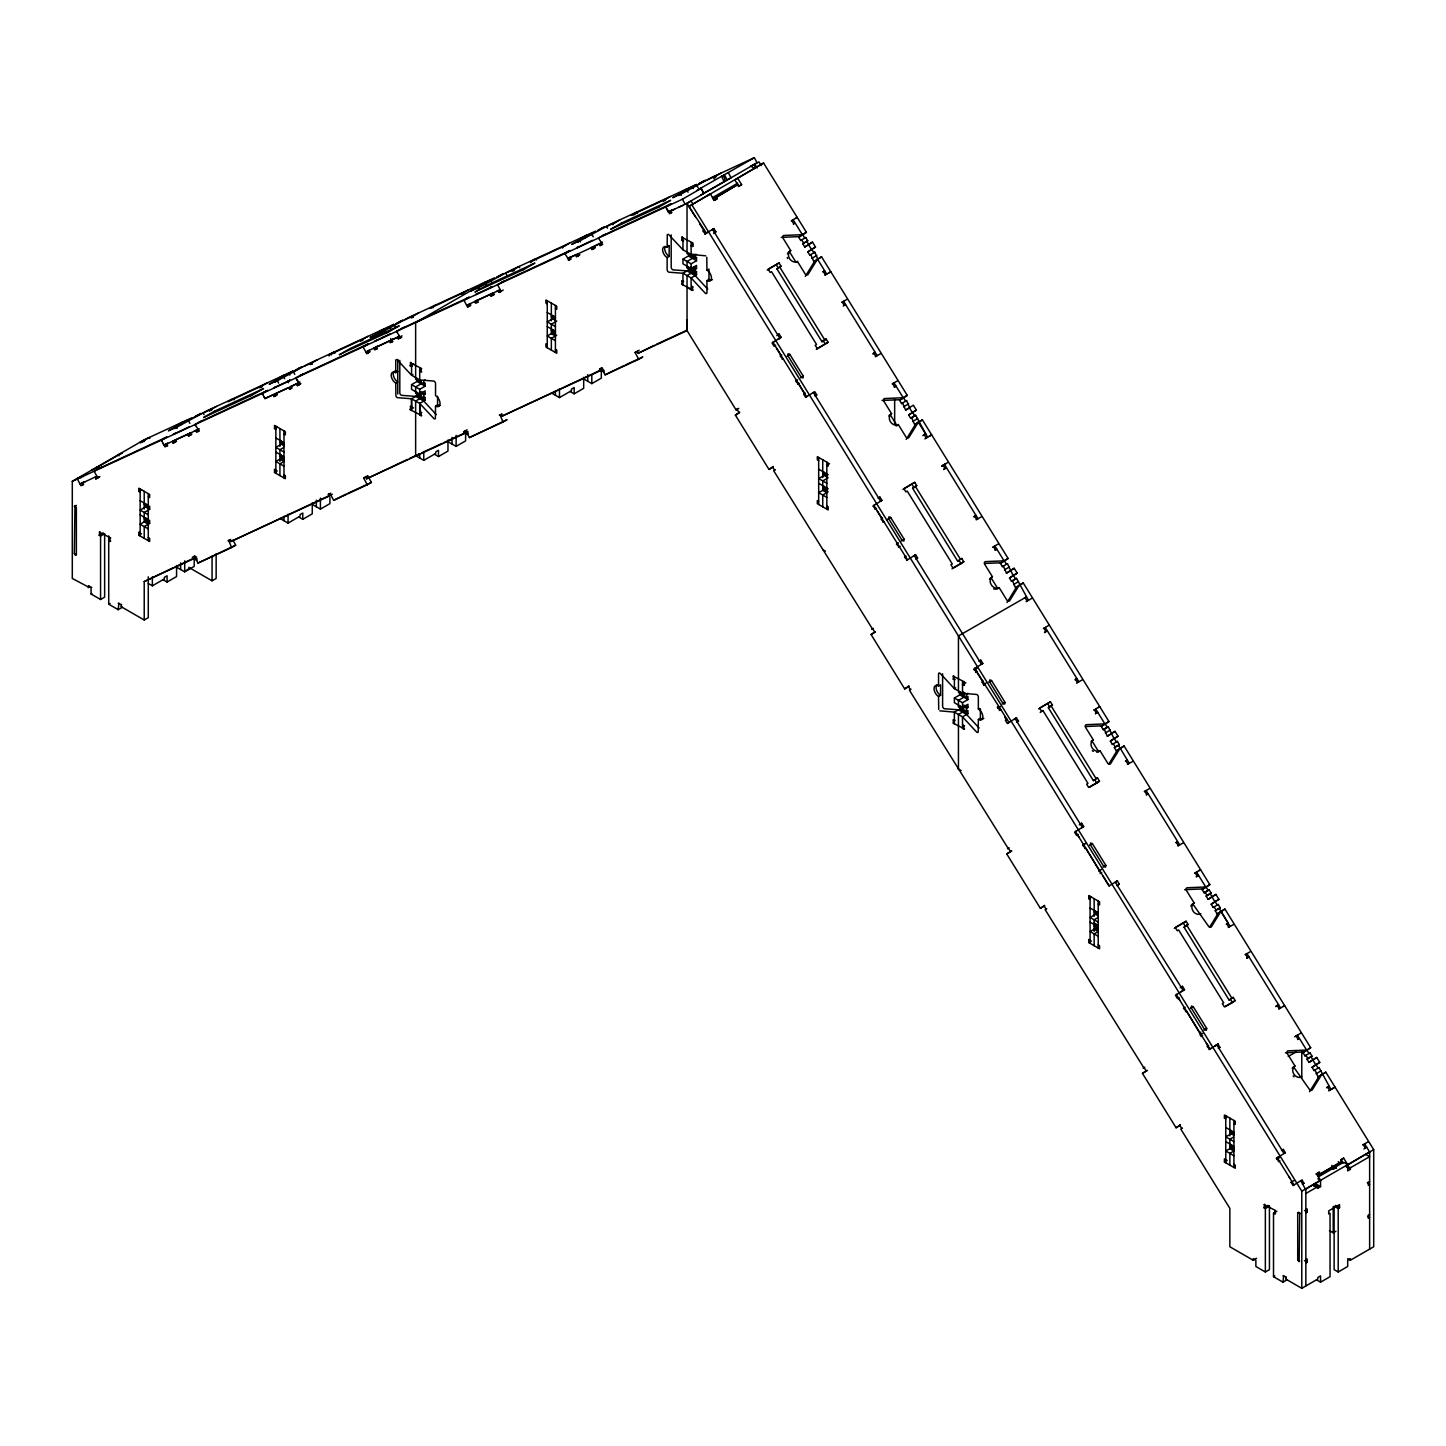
<?xml version="1.0" encoding="UTF-8"?>
<svg xmlns="http://www.w3.org/2000/svg" width="1446" height="1446" viewBox="0 0 1446 1446"><rect width="100%" height="100%" fill="white"/><g stroke="black" fill="none" stroke-linecap="round" stroke-linejoin="round"><path stroke-width="1.5" d="M411.568 410.501L411.568 398.735L416.99 395.589L416.99 392.462L415.635 393.24L415.635 386.968L421.057 383.823L421.057 380.696L419.702 381.473L419.702 368.188M419.702 415.201L419.702 403.434L425.124 400.289L425.124 397.162L423.768 397.939L415.635 393.24M435.373 418.798L435.535 406.073A6.399 3.687 60 0 0 440.054 403.47A6.399 3.687 60 0 0 435.535 395.626L435.535 383.57A1.916 1.103 60 0 0 433.637 381.039L419.702 379.955L411.568 375.219L397.632 360.235A1.916 1.103 60 0 0 395.734 360.578L395.734 372.652A6.399 3.687 60 0 0 391.197 375.255A6.399 3.687 60 0 0 395.734 383.1L395.897 395.987A1.916 1.103 60 0 0 397.632 397.686L411.568 398.771L419.702 403.434L434.288 418.979M691.116 289.706L691.116 277.939L696.538 274.812L696.538 271.667L695.183 272.463L687.031 267.763L688.404 266.968L688.404 270.113L682.964 273.276L669.028 272.209A1.916 1.103 60 0 1 667.13 269.661L667.13 257.605A6.399 3.687 60 0 1 662.611 249.778A6.399 3.687 60 0 1 667.13 247.158L667.293 234.451M963.867 692.562L962.512 693.357L976.448 694.423A1.916 1.103 60 0 1 978.346 696.954L978.346 709.028A6.399 3.687 60 0 1 982.882 716.855A6.399 3.687 60 0 1 978.346 719.475L978.183 732.182A1.916 1.103 60 0 1 976.448 731.875L962.512 716.855L954.378 712.119L939.792 710.836M76.367 554.704L75.355 555.3L74.342 553.529L74.975 505.811L76.367 507.709L76.367 554.704L74.342 553.529M1297.713 1212.832L1298.725 1212.236L1299.737 1214.007L1299.104 1261.743L1297.713 1259.846L1297.713 1212.832L1300.767 1213.429M901.599 403.579L902.503 402.928L905.63 410.086L909.697 407.736L906.57 400.578L901.599 403.579L899.575 400.307L907.275 395.391L821.563 256.792L817.496 259.141L808.043 274.433A1.916 1.573 54.8 0 1 805.223 274.035L797.451 261.473A6.399 5.224 54.8 0 1 789.57 258.653A6.399 5.224 54.8 0 1 790.727 250.61L782.973 238.048A1.916 1.573 54.8 0 1 783.931 235.463L802.367 234.668L806.434 232.318L763.578 163.018L734.839 179.955L738.888 186.498M1309.552 1091.73L1319.005 1076.439M805.314 276.367L814.767 261.057M906.172 439.439L915.607 424.13M1028.431 600.235L1016.502 578.328L1011.513 581.328L1009.507 578.057L1013.14 575.508L1007.428 563.651L1002.44 566.651L1000.433 563.38L1008.133 558.463L922.403 419.864L918.337 422.214L908.883 437.505A1.916 1.573 54.8 0 1 906.064 437.108L898.309 424.564A6.399 5.224 54.8 0 1 890.411 421.726A6.399 5.224 54.8 0 1 891.586 413.683L883.813 401.12A1.916 1.573 54.8 0 1 884.789 398.536L903.208 397.74L907.275 395.391M1007.012 602.512L1016.466 587.203M1328.711 1090.88L1335.038 1087.103L1330.971 1089.453L1319.041 1067.564L1314.053 1070.546L1312.046 1067.293L1319.746 1062.376L1316.728 1057.478L1309.01 1062.394L1307.003 1059.141L1311.974 1056.14L1309.968 1052.887L1304.979 1055.869L1302.973 1052.616L1310.672 1047.699L1224.943 909.082L1217.243 913.999L1215.236 910.727L1220.207 907.745L1218.201 904.473L1213.212 907.473L1211.188 904.22L1218.906 899.304L1215.869 894.405L1208.169 899.322L1206.145 896.05L1211.133 893.068L1209.109 889.814L1204.138 892.797L1202.114 889.543L1209.814 884.627L1124.102 746.009L1116.402 750.926L1114.378 747.654L1119.367 744.672L1117.342 741.4L1112.372 744.401L1110.347 741.129L1113.98 738.581L1108.269 726.723L1103.28 729.724L1101.274 726.452L1108.974 721.554L1023.262 582.937L1019.177 585.287L1009.742 600.596A1.916 1.573 54.8 0 1 1006.922 600.18L999.15 587.636A6.399 5.224 54.8 0 1 991.269 584.799A6.399 5.224 54.8 0 1 992.426 576.755L984.654 564.211A1.916 1.573 54.8 0 1 985.63 561.608L1004.048 560.831L1008.133 558.463M1109.046 763.669L1117.306 750.275M1124.102 746.009L1120.035 748.359L1110.582 763.669A1.916 1.573 54.8 0 1 1107.763 763.253L1099.99 750.709A6.399 5.224 54.8 0 1 1092.11 747.871A6.399 5.224 54.8 0 1 1093.266 739.828L1085.512 727.284A1.916 1.573 54.8 0 1 1086.488 724.681L1104.907 723.904L1108.974 721.554M1209.886 926.741L1218.147 913.348M773.502 341.979L772.056 342.991L774.08 346.263L775.652 345.233M907.202 560.036L904.509 557.162L906.082 556.132M976.448 672.01L973.754 669.155L975.345 668.034M1078.21 834.45L1076.619 835.481L1074.595 832.227L1076.42 830.944M1103.081 876.149L1109.118 885.946L1117.27 880.885L1119.294 884.139L1117.017 885.747M1181.129 987.13L1182.485 986.335L1184.509 989.606L1175.453 995.3L1177.46 998.553L1179.05 997.523M1186.208 1011.206L1183.515 1008.35L1185.105 1007.32M1368.115 1141.852L1362.783 1144.925M707.546 232.354L713.89 228.595L715.897 231.848L713.637 233.457M714.017 200.56L710.42 193.71L688.929 206.453L706.407 233.168M809.814 255.165L810.736 254.532L813.863 261.69L817.93 259.34L814.803 252.182L809.814 255.165L807.808 251.911L815.508 246.995L812.489 242.115L804.789 247.013L802.765 243.759L807.736 240.759L805.729 237.506L800.741 240.488L798.734 237.234L802.367 234.668L793.113 219.72M802.765 243.759L807.736 240.759M816.574 259.774L817.496 259.141L826.732 274.089M815.851 395.571L816.755 394.921L814.731 391.667L806.579 396.71L772.959 342.359L774.062 341.581M846.94 299.394L841.735 302.359M787.13 356.041L789.841 354.397L803.289 376.141L803.036 377.948L801.265 377.316L787.817 355.571L788.07 353.764L789.841 354.397M805.241 393.059L803.651 394.089L805.675 397.361L807.121 396.331M880.542 353.746L875.354 356.728M897.351 380.931L892.146 383.895M901.4 399.024L903.208 397.74L893.971 382.792M902.304 398.391L903.208 397.74L899.575 400.307M917.433 422.847L918.337 422.214L925.567 433.89L922.837 435.644M875.607 508.938L872.914 506.082L874.487 504.961M947.781 462.467L941.671 466.082M906.515 560.433L915.589 554.74L917.595 557.993L916.692 558.644M981.4 516.818L976.195 519.801M998.21 544.003L992.552 547.293M1003.144 561.464L1004.048 560.831L994.812 545.883M1003.181 703.569L1004.988 702.286L991.54 680.542L989.751 679.891L989.498 681.699L1002.964 703.479C1005.946 705.937 1005.675 699.719 1002.277 703.949M1006.94 719.222L1005.35 720.253L1007.374 723.506L1009.633 721.897M978.978 661.292L980.804 660.189L982.81 663.443L974.658 668.504L1008.965 722.385M1149.48 788.612L1144.274 791.595M1109.118 885.946L1075.517 831.577L1083.669 826.534L1081.644 823.262L1080.289 824.057M1177.261 994.017L1176.357 994.667L1209.977 1049.019L1210.88 1048.368M1250.32 951.685L1245.114 954.667M1321.048 1074.993L1325.801 1072.155L1373.7 1149.624L1373.7 1246.777L1350.401 1260.225L1347.69 1258.671M1278.119 1157.089L1277.198 1157.74L1289.814 1178.11M1292.001 1181.653L1291.079 1182.286L1293.104 1185.557L1302.159 1179.864L1303.732 1183.443M707.69 195.626L710.42 193.71M763.578 163.018L688.929 206.453M737.894 184.51L713.456 198.97L737.894 184.51L738.436 186.462M714.902 200.271L717.18 198.68L716.168 197.054M739.792 185.847L741.599 184.582L737.568 178.039M705.503 233.891L702.81 231.017L704.401 229.986M704.835 234.288L708.45 231.721L707.094 232.679M711.848 230.022L713.89 228.595M791.305 220.822L797.18 217.37L795.824 218.328M793.33 224.094L794.45 223.461M798.734 237.234L806.434 232.318M800.741 240.488L801.662 239.855L803.669 243.109M805.729 237.506L804.826 238.138L802.801 234.885M787.437 253.9A6.38 5.206 54.8 0 1 789.371 251.586L790.727 250.61M767.23 270.059L779.014 262.919L781.021 266.172L776.936 268.884L821.997 341.726L826.064 339.015L828.088 342.286L816.321 349.426M804.789 247.013L812.489 242.115M776.936 268.884L781.021 266.172M807.808 251.911L815.508 246.995M797.451 261.473L796.095 262.449L789.371 251.568M814.803 252.182L813.899 252.815L811.875 249.562M813.863 261.69L817.496 259.141M817.93 259.34L821.563 256.792M822.901 271.92L824.708 270.818L823.352 271.776M824.925 275.192L830.799 271.74L829.444 272.698M776.827 335.635L779.105 334.044L781.111 337.298L778.4 339.232M772.959 342.359L781.111 337.298M777.948 339.376L779.755 338.093L712.535 229.372M843.289 306.118L845.567 304.528L844.193 305.305L842.187 302.051M782.828 358.915L780.117 356.041L781.708 355.011M782.141 359.313L783.045 358.662M788.034 355.68L788.938 355.029M821.997 341.726L826.064 339.015M691.116 266.968L695.183 269.317L696.538 268.54L696.538 265.413L691.116 268.54L682.964 263.841L682.964 259.123L691.116 263.823L691.116 270.113L692.471 269.317L692.471 272.463L687.031 275.59L687.049 330.628L736.068 409.905L737.659 408.875M773.05 467.094L768.983 469.444L735.363 415.092L739.665 412.146M798.282 383.913L795.589 381.057L797.523 379.828M800.578 377.786L803.289 376.141L801.482 377.424M797.614 384.311L799.186 383.28M873.33 353.457L875.137 352.354L872.878 353.963M814.948 396.023L816.755 394.921M768.983 469.444L773.285 466.498M872.444 628.956L773.718 470.8L775.309 469.751M894.17 387.166L895.978 386.064L894.622 387.022M906.57 400.578L905.666 401.211L903.642 397.957M888.784 415.978A6.399 5.224 54.8 0 1 890.212 414.641L891.586 413.683M905.63 410.086L913.33 405.187L916.348 410.068L908.648 414.984L910.673 418.256L915.643 415.255L927.573 437.162M908.648 414.984L916.348 410.068M896.068 425.901A6.399 5.224 54.8 0 0 896.936 425.522L898.309 424.564M910.673 418.256L915.643 415.255M922.403 419.864L914.703 424.763L911.576 417.605M914.703 424.763L918.337 422.214M924.862 438.897L931.658 434.812L930.284 435.77M878.138 498.219L879.945 497.117L881.97 500.37L880.596 501.346M874.92 509.335L876.511 508.305M902.937 489.507L914.703 482.349L916.728 485.621L912.643 488.314L957.686 561.156L959.041 560.379L961.066 563.633L952.01 568.856M912.643 488.314L916.728 485.621M943.696 469.335L946.407 467.6L943.678 469.516M883.669 521.988L880.976 519.114L882.566 518.084M882.982 522.386L883.904 521.735M886.85 519.927L890.7 517.469L904.148 539.213L903.877 541.021L902.105 540.388L888.657 518.644L888.91 516.837L890.7 517.469M887.971 519.385L889.778 518.102M899.141 546.986L896.43 544.13L898.364 542.901M901.201 541.021L904.148 539.213M898.454 547.383L900.045 546.353M913.312 556.33L915.589 554.74M974.622 516.222L973.718 516.855L975.996 515.427L974.622 516.222L976.646 519.476M915.788 559.096L917.595 557.993M957.686 561.156L961.771 558.463L963.795 561.717L961.066 563.633M871.775 629.353L873.366 628.323M908.757 686.543L904.672 688.892L871.07 634.523L875.372 631.577M995.011 550.239L996.836 549.137L995.481 549.914L993.456 546.66M1000.433 563.38L1004.048 560.831M1002.44 566.651L1003.343 566.001L1006.47 573.176L1014.17 568.26L1017.207 573.14L1009.507 578.057M1007.428 563.651L1006.506 564.302L1004.5 561.03M989.624 579.051A6.399 5.224 54.8 0 1 991.07 577.713L992.426 576.755M1006.47 573.176L1014.17 568.26M993.601 588.847A6.399 5.224 54.8 0 0 997.794 588.594L999.15 587.636M1011.513 581.328L1016.502 578.328M1023.262 582.937L1015.544 587.853L1012.435 580.677M1015.544 587.853L1019.177 585.287M1024.256 598.228L1026.298 596.8M1024.599 598.246L1026.389 596.927L958.445 635.969L958.445 690.971M1026.154 601.663L1031.811 598.355M904.672 688.892L908.992 685.928M1008.151 848.404L909.426 690.23L911.016 689.2M979.882 660.822L980.804 660.189M981.454 664.419L982.81 663.443M975.779 672.408L977.351 671.378M1043.434 628.522L1049.308 625.07M1044.536 632.426L1047.247 630.673L1044.536 632.589M984.509 685.061L981.816 682.187L983.407 681.156M983.84 685.458L984.744 684.808M988.829 682.205L991.54 680.542M999.981 710.076L997.288 707.202L998.192 706.552M999.294 710.456L1000.885 709.426M1008.278 722.873L1016.43 717.812L1018.454 721.066L1016.628 722.349M1014.152 719.403L1016.43 717.812M1075.011 679.783L1076.836 678.499L1075.481 679.295L1077.487 682.548L1076.583 683.199M1038.644 708.938L1050.411 701.798L1052.435 705.052L1048.35 707.763L1093.393 780.605L1094.749 779.81L1096.773 783.081L1089.525 787.257M1082.241 679.891L1077.487 682.548M1040.216 712.462L1042.928 710.546L1087.97 783.389L1086.615 784.166L1088.639 787.419L1099.484 781.165L1097.478 777.894L1096.122 778.671L1051.079 705.847L1052.435 705.052M1048.35 707.763L1051.079 705.847M1093.845 710.058L1099.737 706.606L1098.364 707.564M1095.417 713.637L1097.677 712.209L1095.634 713.655M1101.274 726.452L1104.907 723.904L1095.652 708.956M1103.28 729.724L1108.269 726.723M1091.152 741.364A6.399 5.224 54.8 0 1 1091.911 740.786L1093.266 739.828M1110.347 741.129L1118.047 736.231L1115.029 731.333L1107.329 736.249L1104.202 729.073M1107.329 736.249L1115.029 731.333M1096.737 752.245A6.399 5.224 54.8 0 0 1098.635 751.667L1099.99 750.709M1112.372 744.401L1113.275 743.75L1115.282 747.022L1114.378 747.654M1117.342 741.4L1116.439 742.051L1114.414 738.779M1116.402 750.926L1120.035 748.359M1093.393 780.605L1097.478 777.894M1125.44 761.156L1127.265 760.054L1125.892 761.012M1096.773 783.081L1099.484 781.165M1007.482 848.784L1009.055 847.754M1127.464 764.41L1132.67 761.446M1044.464 905.973L1040.379 908.323L1006.759 853.971L1011.079 851.025M1011.748 850.971L1006.759 853.971M1079.367 824.871L1081.644 823.262M1081.843 827.799L1083.669 826.534M1146.28 795.029L1148.106 793.746L1146.75 794.541L1144.726 791.269M1085.368 848.133L1082.674 845.277L1084.247 844.229M1084.681 848.531L1085.585 847.898L1100.822 873.149M1089.669 845.277L1092.381 843.614L1105.829 865.359L1105.575 867.166L1103.804 866.534L1090.356 844.789L1090.609 842.982L1092.381 843.614M1040.379 908.323L1044.699 905.377M1103.117 867.022L1105.829 865.359L1104.925 866.009M1143.858 1067.835L1045.133 909.661L1046.705 908.63M1100.153 873.529L1101.744 872.498M1115.246 882.15L1183.153 990.383M1115.462 882.168L1117.27 880.885M1175.869 842.693L1177.225 841.897M1177.894 845.946L1183.081 842.982M1194.703 873.131L1200.578 869.679L1199.222 870.637M1196.258 876.71L1198.517 875.282L1196.475 876.728M1202.114 889.543L1209.814 884.627M1204.843 887.609L1205.747 886.976L1196.511 872.028M1204.138 892.797L1209.109 889.814M1190.835 906.19A6.399 5.224 54.8 0 1 1192.751 903.858L1194.125 902.9L1186.353 890.356A1.916 1.573 54.8 0 1 1187.329 887.754L1205.747 886.976M1206.145 896.05L1211.133 893.068M1208.169 899.322L1215.869 894.405M1174.351 928.368L1186.118 921.229L1188.142 924.5L1184.057 927.193L1229.1 1000.036L1230.456 999.258L1232.48 1002.512L1225.232 1006.687M1211.188 904.22L1218.906 899.304M1224.943 909.082L1220.876 911.432L1211.423 926.741A1.916 1.573 54.8 0 1 1208.603 926.344L1192.751 903.877M1184.057 927.193L1188.142 924.5M1213.212 907.473L1214.116 906.841L1216.14 910.094L1215.236 910.727M1218.201 904.473L1217.279 905.124L1215.273 901.852M1217.243 913.999L1220.876 911.432L1228.106 923.126L1226.298 924.229M1228.305 927.482L1233.51 924.518M1180.225 987.763L1182.485 986.335M1181.328 991.667L1184.509 989.606M1246.687 958.246L1248.946 956.818L1247.139 958.102M1185.539 1011.604L1186.443 1010.971L1201.68 1036.222M1190.528 1008.35L1193.239 1006.687L1206.687 1028.431L1206.416 1030.239L1204.645 1029.606L1191.197 1007.862L1191.468 1006.055L1193.239 1006.687M1229.1 1000.036L1233.185 997.342L1235.191 1000.596L1232.48 1002.512M1143.171 1068.233L1144.762 1067.202M1180.153 1125.422L1176.086 1127.772L1142.467 1073.402L1146.786 1070.456M1203.958 1030.094L1206.687 1028.431L1205.765 1029.082M1147.455 1070.42L1142.467 1073.402M1200.993 1036.619L1202.584 1035.571M1209.742 1049.272L1207.048 1046.398L1208.639 1045.368M1209.073 1049.651L1218.128 1043.958L1219.683 1047.537M1214.947 1046.018L1216.773 1044.753L1283.994 1153.456M1215.399 1045.874L1218.128 1043.958M1275.806 1006.398L1278.535 1004.663L1275.806 1006.579M1218.327 1048.332L1220.135 1047.229M1278.734 1009.019L1284.626 1005.566L1283.253 1006.524M1294.64 1036.836L1300.749 1033.221M1297.568 1039.457L1298.689 1038.843M1176.086 1127.772L1180.406 1124.807M1256.538 1258.273L1253.158 1260.225L1229.859 1246.777L1229.859 1208.386L1180.822 1129.109L1182.412 1128.079M1302.973 1052.616L1310.672 1047.699M1304.979 1055.869L1305.901 1055.237L1307.907 1058.49L1307.003 1059.141M1309.968 1052.887L1309.064 1053.519L1307.039 1050.266M1292.182 1068.287A6.399 5.224 54.8 0 1 1293.61 1066.949L1294.965 1065.991L1287.211 1053.429A1.916 1.573 54.8 0 1 1288.169 1050.844L1306.606 1050.049L1297.351 1035.101M1309.01 1062.394L1316.728 1057.478M1312.046 1067.293L1319.746 1062.376M1314.053 1070.546L1314.974 1069.913L1318.101 1077.071L1321.734 1074.505L1312.281 1089.814A1.916 1.573 54.8 0 1 1309.461 1089.416L1293.61 1066.949M1319.041 1067.564L1318.137 1068.196L1316.113 1064.943M1322.168 1074.721L1325.801 1072.155M1326.687 1087.627L1328.946 1086.199L1326.904 1087.645M1281.536 1150.528L1283.343 1149.407L1285.349 1152.679L1284.446 1153.312M1281.969 1150.383L1283.343 1149.407M1278.987 1161.246L1276.294 1158.373L1285.349 1152.679M1278.318 1161.644L1279.891 1160.596M1316.059 1174.08L1319.222 1172.2L1320.234 1173.827L1317.505 1175.743L1339.213 1163.217L1341.942 1161.301L1340.93 1159.656L1343.641 1158.101L1347.69 1164.645L1347.69 1170.899L1350.401 1169.344L1350.401 1167.772L1369.633 1156.673L1365.566 1154.324M1316.493 1174.116L1319.222 1172.2M1302.376 1184.22L1304.184 1183.117M1343.641 1158.101L1340.93 1160.017L1342.936 1163.289M1305.395 1189.118L1300.804 1180.641M1364.789 1148.178L1366.597 1147.076L1363.885 1148.992M1364.59 1143.822L1369.633 1151.974L1346.786 1165.494M173.267 434.36L188.992 426.895M288.477 382.702L287.79 381.437L290.068 380.19L274.107 387.727L276.385 386.48M390.673 333.646L374.948 341.111L377.225 339.864M491.767 286.941L489.489 288.188L491.73 286.923M592.372 240.379L576.665 247.844L578.924 246.597M395.644 327.772L393.818 324.392L308.106 364.012L275.065 381.961L277.271 380.569L278.626 383.1M479.656 288.567L478.969 287.302L470.89 291.026L494.677 277.759L408.947 317.397L376.032 335.382L378.111 333.936L378.798 335.201M89.037 587.347L72.3 578.472L72.3 481.319L682.422 199.223L685.151 204.284L757.071 162.765L754.342 157.686L711.486 177.515L678.572 195.499L680.668 194.053L681.337 195.318M177.099 428.45L176.43 427.185L174.207 428.576L207.248 410.646L292.978 371.007L294.785 374.387M478.969 287.302L476.746 288.694L509.787 270.764L595.517 231.125L571.73 244.392L579.81 240.687L580.497 241.952M579.81 240.687L577.605 242.078L610.646 224.13L696.357 184.51L698.183 187.872M72.3 481.319L144.22 439.783L192.119 417.641L168.423 430.818L176.43 427.185M79.403 477.56L81.211 477.632M97.28 468.341L96.828 467.51L118.536 454.966L118.988 455.815M83.217 476.692L82.765 475.842L77.343 478.988L80.976 485.729L83.669 484.41M91.08 470.474L97.84 467.04L98.292 467.889M119.548 454.496L122.259 452.941L118.211 454.803M99.575 468.07L94.153 471.215L97.786 477.957L95.761 478.897L95.544 476.819M100.244 467.926L101.6 467.148M177.912 425.901L177.46 425.052L182.883 421.907M83.687 481.952L80.072 484.049L85.278 481.645M82.765 482.729L83 484.808M210.411 409.652L209.507 411.279M216.502 406.38L211.062 409.507L211.532 410.357M163.434 438.716L164.79 437.921M167.718 445.549L165.007 446.886L161.374 440.126L166.814 436.999L98.22 468.865M95.761 478.897L99.828 476.547M96.774 478.427L99.485 476.873M175.544 433.113L173.303 434.378M199.313 430.944L194.993 424.582L200.434 421.455M266.914 383.063L261.491 386.19L261.943 387.04M201.084 421.292L202.44 420.515M281.681 376.701L280.777 378.328M163.199 443.506L164.103 445.187L167.718 443.109M292.978 371.007L269.191 384.274L277.271 380.569M167.031 445.946L166.796 443.868M250.628 395.77L251.984 394.975M172.851 441.066L173.086 443.145L175.779 441.825M175.093 442.223L174.189 440.524L190.33 432.987M173.086 443.145L176.466 441.193M317.343 359.747L311.92 362.874L312.372 363.723M194.198 431.288L199.096 428.631M198.626 431.342L196.62 432.264L195.933 430.998L198.644 429.444M264.293 392.083L265.648 391.288M187.637 434.306L188.54 436.005L191.938 434.035M273.692 394.451L264.961 398.572L262.232 393.493L267.655 390.366L199.06 422.232M329.182 355.951L328.73 355.101L334.153 351.974L334.839 353.24M188.54 436.005L191.233 434.668M332.092 353.384L331.188 355.011M287.79 381.437L289.833 380.262M300.153 384.311L295.852 377.948L301.274 374.821M367.772 336.43L362.35 339.557L362.801 340.406M301.925 374.677L303.299 373.881M76.367 505.341L74.342 506.516L76.367 507.709M264.275 397.307L265.63 398.174M393.818 324.392L370.122 337.551L378.111 333.936M273.023 394.83L273.927 396.529L277.325 394.559M292.092 388.052L291.188 386.353M418.201 313.113L412.761 316.258L413.213 317.09M273.927 396.529L276.62 395.192M290.501 386.751L299.955 381.997M299.485 384.708L297.46 385.648L296.773 384.383L299.503 382.81M386.335 333.014L387.691 332.237M275.951 395.589L275.047 393.908L288.477 387.691L290.068 388.974M297.008 384.799L299.72 383.226M434.993 305.341L429.57 308.486L464.546 292.146M431.595 307.546L433.402 307.6M297.46 385.648L300.858 383.678M381.925 337.93L383.949 336.755M461.166 293.863L462.991 293.936M374.207 348.052L399.421 336.394L396.692 331.333L402.115 328.188M402.783 328.043L404.139 327.266M468.612 289.796L463.19 292.942L463.642 293.773M369.399 352.3L368.495 350.619M377.261 346.245L373.863 348.215L374.785 349.896L377.478 348.576M299.918 375.599L368.513 343.732L363.073 346.877L366.706 353.619L370.104 351.667M392.734 339.177L389.336 341.057L390.239 342.738L392.932 341.419M392.264 341.816L392.029 339.738M391.342 340.117L398.084 336.936M401.012 337.695L397.849 338.165L401.934 335.815M465.974 298.834L467.329 298.039M530.881 262.702L530.429 261.853L535.851 258.726L536.52 259.991M398.084 338.599L400.795 337.026M398.301 339.015L401.699 337.063M478.084 293.231L475.842 294.496L491.532 287.013M148.287 496.809L149.661 497.587L149.661 494.46L138.798 488.188L138.798 491.333L141.509 489.76M522.042 270.275L523.398 269.498M563.38 246.453L562.476 248.079M502.973 281.572L497.532 284.699L501.166 291.459M564.03 246.308L569.471 243.181M503.624 281.41L504.979 280.632M582.196 237.759L586.281 235.409L586.949 236.674M581.292 239.385L580.84 238.536L586.281 235.409M469.354 303.985L470.257 305.666M478.102 299.611L474.722 301.581L475.626 303.262L478.319 301.943M400.759 328.983L469.354 297.117L463.931 300.244L467.564 307.004L470.944 305.034M477.65 302.341L476.728 300.641L492.869 293.104M613.791 223.154L612.905 224.781M614.46 222.991L619.882 219.864M496.737 291.405L498.924 290.303M566.832 252.2L568.188 251.405M490.176 294.424L491.08 296.123L494.478 294.153M491.08 296.123L493.791 294.785M498.255 290.7L499.159 292.381L503.226 290.031M576.9 247.772L577.912 247.194M603.813 234.939L598.391 238.066L602.693 244.428M670.311 196.548L664.889 199.675L665.341 200.524M604.482 234.794L605.838 233.999M571.116 256.593L567.501 258.689L601.12 243.145M571.098 259.051L570.194 257.352M696.357 184.51L672.661 197.686L680.668 194.053M283.994 434.071L285.35 434.848L285.35 431.721L274.505 425.449L274.505 428.576L277.216 427.022M569.507 257.75L576.249 254.568M657.731 207.537L659.087 206.76M501.617 282.35L570.194 250.483L564.771 253.61L569.091 259.973M593.059 246.633L591.034 247.808L591.938 249.489L594.631 248.17M103.967 534.08L100.569 536.032L99.214 535.255L99.901 531.73M575.562 254.948L576.466 256.647L579.864 254.677M593.945 248.549L593.728 246.471M720.741 173.231L715.3 176.376L715.752 177.207M576.466 256.647L579.159 255.309M593.041 246.868L602.494 242.115M149.661 506.172L149.661 509.317L145.576 506.968L140.154 510.095L148.287 514.794M591.938 249.489L595.336 247.537M599.096 244.067L600.686 245.368M99.214 535.255L103.281 532.905M700.894 194.849L703.931 193.439L701.202 188.378L697.153 190.239L754.342 157.686M682.422 199.223L701.202 188.378M149.661 509.317L144.22 512.444L144.22 517.162M666.534 208.676L668.341 212.056L671.956 209.959M412.237 366.236L410.194 365.838L410.881 362.313M728.332 172.707L731.061 177.768L703.606 193.276L700.876 188.215M602.458 235.716L671.052 203.85L665.612 206.995L669.932 213.357M669.245 213.737L671.956 212.417M395.734 372.652L397.758 371.477A6.399 3.687 60 0 0 393.24 374.08A6.399 3.687 60 0 0 397.758 381.925L395.734 383.1M99.214 532.11L110.746 538.002M410.194 365.838L413.592 363.886M109.39 540.352L110.746 541.129M145.576 521.084L145.576 517.957L144.22 518.734L148.287 521.084L149.661 520.307L149.661 523.434L145.576 521.084L140.154 524.211L148.287 528.911M283.994 445.784L281.283 444.229L275.861 447.356L283.994 452.056M712.571 197.65L737.695 183.136M149.661 523.434L144.22 526.561L144.22 538.328M283.543 447.609L279.928 449.706L279.928 461.328M410.194 362.711L421.744 368.585M714.469 200.235L717.18 198.68M738.888 186.136L741.599 184.582M412.923 374.478L411.568 375.255L411.568 363.488M420.388 370.935L421.744 371.712M140.154 532.851L138.798 532.074L138.798 535.201L141.509 533.628M281.283 455.201L279.928 455.996L283.994 458.346M415.635 379.123L416.99 378.346L416.99 381.473L425.124 386.172L425.124 383.045L423.768 383.823L415.635 379.123L415.635 322.566L483.488 283.398L483.94 284.247M419.702 392.462L423.768 394.812L425.124 394.035L425.124 390.89L419.702 394.035L411.568 389.336L411.568 384.618L416.99 381.473M425.124 379.918L423.768 380.714L423.768 383.823M275.861 470.113L274.505 469.317L274.505 472.462L277.216 470.89M683.651 240.741L681.608 240.343L682.295 236.819M411.568 384.618L419.702 389.317L425.124 386.172M667.13 247.158L669.173 245.983L669.173 256.43L667.13 257.605M88.351 587.745L89.037 585.793M555.409 320.307L552.697 318.735L547.257 321.862L555.409 326.561M88.351 586.172L91.749 587.347M556.764 321.084L551.342 324.211L551.342 333.701L555.409 335.978M421.744 415.598L410.194 409.706L410.881 406.181M681.608 237.216L693.14 243.091M693.14 244.663L691.116 245.838L693.14 246.236M410.194 406.579L412.237 406.977M714.541 232.625L715.897 231.848M91.08 587.745L91.08 594.017L91.893 593.547M410.194 409.706L413.592 407.754M555.409 334.424L552.697 332.851L547.257 335.978L555.409 340.696M682.964 259.123L688.404 255.996L696.538 260.696L696.538 257.551L692.471 255.201L691.116 255.996M419.702 403.47L420.388 411.676M419.702 412.056L421.744 412.453M556.764 335.201L551.342 338.346L551.342 350.113M668.377 234.252L682.964 249.778L691.116 254.442L696.538 254.442M91.08 594.017L100.569 599.494L104.636 597.144L104.636 533.682M435.535 406.073L437.578 404.898A6.399 3.687 60 0 0 440.018 405.476M693.194 204.428L691.116 201.066L687.031 203.416L687.031 253.646L695.183 258.346L696.538 257.551M691.116 263.823L696.538 260.696M148.287 576.827L148.287 617.641L144.22 620.009L144.22 581.599L172.815 567.917M108.721 535.888L108.721 604.193L110.077 603.416M196.638 556.981L193.258 558.933L192.336 557.252L195.029 555.915M122.277 607.338L118.211 609.688L118.897 603.018M232.951 540.117L235.68 545.178L231.613 547.528L228.649 540.388M227.98 540.768L230.673 539.448M148.287 583.479L152.372 585.829L164.356 578.906L164.356 577.352L167.067 575.779L167.067 582.051L163 579.701M693.14 290.104L681.608 284.229L682.295 280.705M118.211 603.416L121.609 604.591M229.986 539.846L230.908 541.527L330.989 494.785M120.922 604.988L121.609 606.163M683.651 281.482L681.608 281.084M194.36 556.312L197.994 563.072L235.68 545.178M186.064 570.501L190.131 568.151M167.067 582.051L176.575 576.556L176.575 565.531M176.575 567.157L184.708 571.857L194.216 566.38L194.216 560.108L196.927 558.536L196.927 560.108L194.216 558.536M682.964 285.007L682.964 273.24L691.116 277.939L705.052 292.996A1.916 1.103 60 0 0 706.949 292.652L706.949 280.596A6.399 3.687 60 0 0 711.468 277.975A6.399 3.687 60 0 0 706.949 270.149L707.962 269.552M332.345 494.225L328.947 496.195L328.73 494.116M328.043 494.496L330.736 493.176M691.784 286.181L693.14 286.977M367.754 475.68L371.387 482.44L367.302 484.79L363.669 478.03L367.067 476.077M706.949 280.596L708.974 279.421A6.399 3.687 60 0 0 712.39 279.584M279.928 518.391L288.061 523.091L300.063 516.168L300.063 514.595L302.774 513.041L302.774 519.313L298.707 516.963M363.669 478.03L365.693 477.09L366.597 478.789L407.447 459.43M330.068 493.574L333.701 500.316L346.172 494.08M302.774 519.313L312.264 513.818L312.264 502.792M312.264 504.419L320.416 509.119L329.905 503.642L329.905 497.37M468.052 431.486L464.654 433.457L463.75 431.758L467.148 429.805M188.775 567.374L212.074 580.822L216.141 578.472L216.141 553.637M468.323 433.059L465.612 434.631L465.612 440.885L456.123 446.38L447.971 441.681M463.75 431.758L465.775 430.818L469.39 437.578L507.076 419.683L503.009 422.033L500.063 414.894M499.376 415.291L502.069 413.954M415.635 455.653L423.768 460.352L435.752 453.429L435.752 451.857L438.481 450.284L438.481 456.556L434.396 454.207M501.4 414.351L502.304 416.032L602.386 369.29M438.481 456.556L447.971 451.08L447.971 440.054M779.014 262.919L768.151 269.191L770.176 272.444L771.531 271.667L816.574 344.51L815.219 345.287L817.225 348.558L828.088 342.286M603.072 369.146L600.361 370.7L600.126 368.622M599.457 369.019L602.151 367.7M625.973 364.717L642.783 356.945L638.716 359.295L635.083 352.535L639.15 350.185M635.083 352.535L637.776 351.215M551.342 392.896L559.475 397.596L571.459 390.691L571.459 389.119L574.17 387.546L574.17 393.818L570.104 391.468M637.108 351.613L638.011 353.294L654.333 345.287M601.464 368.079L605.097 374.839L624.292 365.495M574.17 393.818L583.678 388.341L583.678 377.298M583.678 378.924L591.812 383.624L601.319 378.147L601.319 371.875L604.03 370.321L604.03 371.875M811.839 258.436L816.827 255.436M777.749 334.821L779.105 334.044M736.068 409.905L738.779 408.35M735.363 415.092L739.43 412.743M903.605 406.832L908.594 403.85M829.534 463.714L826.823 465.287L828.178 466.064L828.178 462.919L817.315 456.665L817.315 459.792L818.671 460.569M912.679 421.509L917.668 418.527M822.738 485.639L822.738 480.922L828.178 477.776L824.093 475.427L818.671 478.572L826.823 483.271M828.178 474.65L826.823 475.427L822.738 473.077L824.093 472.3L824.093 475.427M822.738 506.805L822.738 495.038L828.178 491.893L824.093 489.543L818.671 492.688L826.823 497.388M925.567 433.89L924.211 434.686L926.217 437.939M878.59 497.894L879.945 497.117M881.97 500.37L873.818 505.431L907.437 559.783M942.105 466.118L945.738 463.913M914.703 482.349L903.858 488.621L905.865 491.893L907.22 491.098L952.281 563.94L950.908 564.717L952.932 567.989L963.795 561.717M961.771 558.463L960.415 559.24L915.372 486.398M871.07 634.523L875.137 632.173M1004.464 569.905L1009.435 566.922M1013.14 575.508L1017.207 573.14M1013.538 584.582L1018.508 581.599M955.047 679.62L953.022 679.24L953.691 675.698M938.544 696.484A6.399 3.687 60 0 1 934.026 688.658A6.399 3.687 60 0 1 938.544 686.037L940.587 684.862L940.587 695.309L938.544 696.484L938.707 709.39M974.261 669.968L976.972 668.395M953.022 676.095L964.554 681.97M955.734 687.862L954.378 688.658L940.442 673.637A1.916 1.103 60 0 0 938.544 673.981L938.544 686.037M965.91 682.765L962.512 684.717L964.554 685.115M963.867 706.642L966.597 708.197L967.952 707.419L967.952 704.292L962.512 707.419L954.378 702.72L954.378 698.002L959.801 694.875L967.952 699.575L967.952 696.43L966.597 697.225L958.445 692.526L959.801 691.73L959.801 694.875M962.512 728.585L962.512 716.855L967.952 713.691L967.952 710.546L966.597 711.342L958.445 706.642L958.445 700.352L963.867 697.225L963.867 694.08L962.512 694.875L962.512 681.572M962.512 691.748L966.597 694.098L967.952 693.321M983.334 684.645L986.045 683.072M954.378 698.002L962.512 702.702L967.952 699.575M958.445 706.642L959.801 705.847L959.801 708.992L954.378 712.155L954.378 723.886M963.867 708.197L962.512 708.992L962.512 702.702M963.867 711.342L958.445 714.469L958.445 769.507M964.554 728.983L953.022 723.108L953.691 719.584M955.047 720.361L953.022 719.981M978.346 709.028L979.376 708.432M963.199 725.061L964.554 725.856M997.794 708.016L1000.505 706.443M978.346 719.475L980.388 718.301A6.399 3.687 60 0 0 983.804 718.463M1050.411 701.798L1039.566 708.07L1041.572 711.324L1042.928 710.546M1017.08 721.861L1018.454 721.066M1105.304 732.977L1110.293 729.995M1113.98 738.581L1118.047 736.231M1115.282 747.022L1119.367 744.672M1082.674 845.277L1086.054 843.307M1098.635 871.088L1101.346 869.516M1098.219 904.148L1099.575 904.943L1099.575 901.798L1088.73 895.544L1088.73 898.671L1091.441 897.098M1117.939 884.934L1119.294 884.139M1098.219 915.878L1095.508 914.306L1090.085 917.433L1098.219 922.15M1097.767 917.704L1094.152 919.801L1094.152 931.405M1095.508 925.295L1094.152 926.073L1098.219 928.422M1090.085 940.189L1088.73 939.412L1088.73 942.539L1091.441 940.985M1186.118 921.229L1175.255 927.501L1177.279 930.754L1178.635 929.977L1223.678 1002.819L1222.322 1003.596L1224.346 1006.868L1235.191 1000.596M1216.14 910.094L1220.207 907.745M1228.106 923.126L1226.75 923.904L1228.775 927.157M1233.185 997.342L1231.829 998.12L1186.768 925.277M1199.891 1032.715L1200.903 1032.119M1199.981 1034.975L1202.711 1033.42M1288.241 1056.43L1295.977 1051.965M1307.907 1058.49L1311.974 1056.14M1233.926 1123.596L1235.282 1124.373L1235.282 1121.246L1224.419 1114.974L1224.419 1118.101L1227.148 1116.547M1316.077 1073.818L1321.048 1070.817M1318.101 1077.071L1320.813 1075.499M1233.926 1135.309L1231.215 1133.754L1225.774 1136.881L1233.926 1141.581M1233.474 1137.134L1229.859 1139.231L1229.859 1148.702L1233.926 1150.998L1229.859 1153.348L1229.859 1165.115M1233.926 1149.425L1231.215 1147.871L1225.774 1150.998L1233.926 1155.697M1225.792 1159.638L1224.419 1158.842L1224.419 1161.988L1227.148 1160.415M1276.8 1159.186L1279.511 1157.631M1291.079 1182.286L1294.025 1180.569M1253.158 1260.225L1253.158 1258.671L1255.869 1260.225L1255.869 1266.497L1265.358 1271.992L1269.443 1269.642L1269.443 1206.181L1265.358 1208.531L1264.003 1207.735L1264.69 1204.211M1320.234 1173.827L1341.942 1161.301M1264.003 1207.735L1268.07 1205.386L1269.443 1206.181M1331.856 1165.422L1331.856 1168.567L1335.923 1166.217M1318.427 1176.845L1343.623 1162.295L1347.69 1164.645M1335.923 1167.79L1333.212 1169.344L1331.856 1168.567M1316.475 1279.818L1320.56 1282.168L1320.56 1275.896L1317.83 1277.469L1317.83 1279.041L1301.78 1288.314L1301.78 1191.143L1373.7 1149.624M1304.961 1189.66L1320.541 1180.298L1316.511 1173.772M1320.56 1186.57L1317.83 1188.142L1317.83 1186.57L1313.763 1184.22L1313.763 1185.792L1316.475 1184.22L1320.56 1186.57L1320.56 1180.316L1317.83 1178.743M1264.003 1204.608L1275.535 1210.483M1305.846 1193.492L1317.83 1186.57M1287.085 1279.818L1283 1282.168L1273.51 1276.691L1273.51 1213.23L1276.89 1211.26M1273.51 1213.23L1275.535 1213.61M1305.846 1209.706L1307.202 1208.91L1307.202 1212.055L1305.846 1212.832M1369.633 1181.49L1368.278 1182.286L1368.278 1185.413L1369.633 1184.636L1367.301 1182.448M1335.471 1206.958L1338.201 1208.531L1339.556 1207.735L1339.556 1204.608L1328.693 1210.88L1328.693 1214.007L1330.049 1213.23L1330.049 1276.691L1320.56 1282.168M1329.416 1230.618L1333.212 1232.805L1335.923 1231.251M1369.633 1214.405L1368.278 1215.182L1368.278 1218.309L1369.633 1217.532L1367.591 1216.357M1273.51 1276.691L1274.866 1275.896M1305.846 1259.846L1307.202 1259.05L1307.202 1262.195L1305.846 1262.973M1283 1282.168L1283.687 1275.517M1283 1275.896L1286.398 1277.071M1285.729 1277.469L1286.398 1278.644M1334.116 1206.181L1334.116 1269.642L1338.201 1271.992L1347.69 1266.497L1347.69 1260.225L1350.401 1258.671L1350.401 1260.225M145.196 439.801L140.154 442.133L140.605 442.982M177.46 425.052L188.052 419.991L189.878 423.371M212.435 408.73L203.181 412.996L204.085 414.677M262.847 385.413L227.872 401.735L233.312 398.608L233.981 399.873M304.022 366.362L313.276 362.096M328.73 355.101L363.705 338.78M404.88 319.747L414.116 315.463M514.975 268.848L505.72 273.113L506.624 274.812M530.429 261.853L565.386 245.531M580.84 238.536L591.45 233.475L593.258 236.855M615.815 222.214L606.579 226.48L607.483 228.179M666.245 198.897L631.269 215.219L636.692 212.092L637.379 213.357M707.419 179.864L716.674 175.581M721.59 176.141C725.874 174.37 726.037 188.179 722.042 176.99M341.292 353.854L339.268 354.776L350.131 348.522L399.204 325.82L388.341 332.092L342.648 353.059M476.999 291.116L474.975 292.038L485.838 285.766L534.912 263.082L524.048 269.354L478.355 290.321M96.828 467.51L97.84 467.04M750.944 166.055L758.969 161.88L761.265 165.621M76.367 478.969L82.765 475.842M96.882 476.276L84.266 482.096M164.103 445.187L197.722 429.643M264.961 398.572L298.563 383.027M365.802 351.938L391.016 340.28M466.642 305.305L500.262 289.76M668.341 212.056L687.031 203.416L695.381 216.9M674.523 209.2L670.366 211.116L671.269 212.815M678.698 207.266L682.874 205.332M289.399 389.372L291.405 388.45M368.73 352.697L366.706 353.619M469.57 306.064L467.564 307.004M570.429 259.43L568.405 260.37M600 245.766L602.024 244.826M174.858 566.977L195.282 557.523M409.489 458.49L419.702 453.773L415.635 456.123L415.635 401.084L421.057 397.939L421.057 394.812M421.744 452.815L442.169 443.38M444.211 442.44L466.678 432.047M656.376 344.329L687.031 330.176M144.22 581.599L193.258 558.933M230.908 541.527L328.947 496.195M366.597 478.789L464.654 433.457M502.304 416.032L600.361 370.7M638.011 353.294L687.049 330.628L687.049 319.819M371.387 482.44L347.853 493.303M197.994 563.072L231.613 547.528M333.701 500.316L367.302 484.79M469.39 437.578L503.009 422.033M605.097 374.839L638.716 359.295M166.127 444.265L167.628 443.561M367.826 350.998L369.326 350.312M499.159 292.381L500.171 291.929M781.22 237.379L799.638 236.602M882.06 400.452L900.478 399.674M984.961 563.452L1001.337 562.747M1085.801 726.525L1102.177 725.82M1184.599 889.688L1203.036 888.892M1285.458 1052.76L1303.876 1051.965M415.635 396.403L401.699 395.336A1.916 1.103 60 0 1 399.801 392.806L399.801 360.397M958.445 709.805L944.509 708.739A1.916 1.103 60 0 1 942.611 706.19L942.611 673.782M705.702 255.797L691.116 254.478L691.116 242.711M750.817 166.163L754.884 168.513L754.884 164.229L757.198 167.971M693.827 266.968L696.538 268.54M692.471 269.317L696.538 271.667M688.404 270.113L696.538 274.812M687.031 287.356L692.471 290.501L692.471 287.356M547.257 303.877L545.901 303.1L545.901 299.955L556.764 306.227L556.764 309.372L555.409 308.576M547.257 312.481L555.409 317.18M818.671 469.173L826.823 473.872M555.409 318.735L551.342 316.385L552.697 315.608L552.697 318.735M547.257 326.579L555.409 331.279M818.671 483.289L828.178 488.766L826.823 489.543L822.738 487.194L824.093 486.416L824.093 489.543M551.342 330.501L555.409 332.851M826.823 492.688L822.738 490.339L822.738 486.109M547.257 344.618L545.901 343.841L545.901 346.968L556.764 353.24L556.764 350.113L555.409 349.317M818.671 501.31L817.315 500.533L817.315 503.678L828.178 509.932L828.178 506.805L826.823 506.028M822.738 549.607L825.449 551.161M963.867 694.08L954.378 688.621L954.378 676.873M421.057 391.685L425.124 394.035M963.867 705.07L967.952 707.419M416.99 395.589L425.124 400.289M959.801 708.992L967.952 713.691M415.635 396.385L423.768 401.084L436.312 414.622M958.445 709.769L966.597 714.469L979.141 728.025M465.612 433.059L468.323 434.631M958.445 769.037L961.156 770.61M274.505 428.576L275.861 429.372M1088.73 898.671L1090.085 899.448M275.861 437.975L283.994 442.675M1090.085 908.052L1098.219 912.751M283.994 444.229L279.928 441.861L281.283 441.084L281.283 444.229M1098.219 914.306L1094.152 911.956L1095.508 911.179L1095.508 914.306M1094.152 922.946L1098.219 925.295M275.861 452.074L283.994 456.773M1090.085 922.15L1098.219 926.868M283.994 459.9L281.283 458.346L275.861 461.473L283.994 466.172M1098.219 929.995L1095.508 928.422L1090.085 931.567L1098.219 936.267M279.928 459.123L283.994 461.473L279.928 463.823L279.928 475.589M1094.152 929.218L1098.219 931.567L1094.152 933.917L1094.152 945.684M283.994 474.812L285.35 475.589L285.35 478.734L274.505 472.462M1098.219 944.889L1099.575 945.684L1099.575 948.811L1088.73 942.539M1346.334 1165.422L1350.401 1167.772M1346.334 1166.994L1350.401 1169.344M1333.212 1166.217L1336.466 1168.097M138.798 491.333L140.154 492.11M1224.419 1118.101L1225.792 1118.897M140.154 500.714L148.287 505.413M1225.774 1127.5L1233.926 1132.2M148.287 506.968L144.22 504.618L145.576 503.823L145.576 506.968M1233.926 1133.754L1229.859 1131.387L1231.215 1130.609L1231.215 1133.754M1313.763 1185.792L1317.83 1188.142M140.154 514.812L148.287 519.512M1225.774 1141.599L1233.926 1146.298M1335.471 1205.386L1339.556 1207.735M1233.926 1147.871L1229.859 1145.521L1231.215 1144.726L1231.215 1147.871M148.287 524.211L144.22 521.861L144.22 517.632M148.287 537.55L149.661 538.328L149.661 541.473L138.798 535.201M1233.926 1164.337L1235.282 1165.115L1235.282 1168.26L1224.419 1161.988M1304.491 1210.483L1307.202 1212.055M1304.491 1260.623L1307.202 1262.195M1297.713 1259.846L1299.737 1261.02M120.922 606.543L144.22 620.009M1285.729 1279.041L1301.78 1288.314M108.721 604.193L118.211 609.688M707.727 289.146L695.183 275.626L687.031 270.89L673.095 269.86A1.916 1.103 60 0 1 671.197 267.311L671.197 234.903M806.832 241.41L808.856 244.663M843.542 301.256L877.162 355.626M912.733 412.634L914.74 415.888M944.383 464.329L978.002 518.698M1013.574 575.707L1015.598 578.978M1045.241 627.419L1078.861 681.771M1105.34 724.103L1107.365 727.374M1118.445 745.305L1129.272 763.307M1146.082 790.492L1179.701 844.844M1206.199 887.175L1208.205 890.447M1210.23 893.7L1214.821 901.653M1219.303 908.377L1230.13 926.38M1246.94 953.565L1280.541 1007.916M1311.07 1056.791L1315.679 1064.726M808.404 244.464L811.441 249.345M909.263 407.537L912.281 412.417M791.757 220.515L793.782 223.769M823.352 271.613L825.377 274.867M873.782 353.149L875.806 356.403M892.616 383.588L894.622 386.841M943.027 465.124L945.051 468.377M1025.051 597.758L1027.076 601.012M1043.885 628.197L1045.892 631.45M1094.297 709.733L1096.321 712.986M1125.91 760.831L1127.916 764.084M1176.321 842.367L1178.345 845.621M1195.155 872.806L1197.161 876.077M1245.566 954.342L1247.591 957.613M1277.18 1005.44L1279.186 1008.712M1295.996 1035.878L1298.02 1039.15M1327.591 1086.976L1329.615 1090.248M1363.235 1144.599L1365.241 1147.871M1205.042 892.164L1207.067 895.417M890.212 414.641L896.936 425.522M991.07 577.713L997.794 588.594M1091.911 740.786L1098.635 751.667M1338.201 1161.59L1339.213 1163.217M779.665 266.968L824.708 339.81M776.285 264.835L778.31 268.106M823.352 340.949L825.359 344.202M911.992 484.283L913.999 487.537M1047.681 703.714L1049.706 706.967M1183.388 923.144L1185.413 926.416M813.375 392.444L880.614 501.166M914.234 555.517L981.454 664.238M1015.074 718.59L1082.313 827.311M691.658 204.537L1301.78 1191.143M1288.802 1176.484L1294.007 1184.907M699.557 223.642L705.738 233.637M776.502 348.07L781.039 355.409M798.517 383.678L804.572 393.457M877.342 511.143L881.879 518.481M974.658 668.504L983.063 682.096M1004.753 717.162L1006.253 719.602M1077.523 834.848L1079.041 837.288M1178.382 997.921L1179.882 1000.361M1206.434 1043.307L1207.952 1045.747M736.972 409.272L738.996 412.526M772.616 466.895L774.622 470.149M872.679 628.703L874.703 631.974M908.305 686.326L910.329 689.597M1008.386 848.151L1010.393 851.405M1044.012 905.774L1046.036 909.028M1144.093 1067.582L1146.1 1070.853M1179.719 1125.205L1181.744 1128.476M396.692 331.333L397.379 332.598M262.232 393.493L262.774 394.505M194.993 424.582L195.535 425.594M161.374 440.126L161.934 441.138M724.301 174.586L727.013 179.647M715.336 177.786L714.649 176.52L713.294 177.298L714.197 178.997M693.194 188.54L692.291 186.859L681.699 191.902L687.121 188.775L687.808 190.041M687.392 190.944L688.061 192.21M664.672 200.669L664.22 199.837L663.316 201.464M635.101 214.351L634.649 213.502L633.746 215.129M591.45 233.475L592.354 235.174M584.22 236.819L584.907 238.084M577.587 254.026L578.49 255.707M519.729 267.763L519.042 266.48L513.619 269.625L514.071 270.474M513.637 271.035L512.95 269.769L512.047 271.396M492.417 283.488L490.592 280.108L480 285.169L485.422 282.024L486.109 283.289M492.2 293.502L493.104 295.183M485.693 284.193L486.38 285.458M412.779 317.668L412.11 316.403L411.206 318.03M398.735 335.129L400.325 338.075M390.655 328.423L389.751 326.742L379.141 331.785L384.582 328.658L385.251 329.923M390.691 338.617L391.36 339.882M384.835 330.827L385.522 332.092M375.888 347.275L376.791 348.956M362.133 340.551L361.681 339.72L360.777 341.346M311.938 364.302L311.252 363.018L310.348 364.663M295.852 377.948L297.659 381.328M289.815 375.056L288.911 373.357L278.301 378.418L283.723 375.291L284.41 376.556M283.994 377.46L284.681 378.725M261.292 387.185L260.84 386.335L259.937 387.962M189.661 433.384L190.565 435.065M181.509 424.6L180.822 423.335L179.919 424.961M149.806 438.463L149.263 437.451L143.841 440.596L144.293 441.428M143.624 441.59L143.172 440.741L142.268 442.368M706.787 257.243L706.949 270.149M1369.633 1151.974L1369.633 1249.127M1338.201 1208.531L1338.201 1271.992M1333.212 1206.542L1333.212 1232.805M1305.846 1188.793L1305.846 1285.964M1301.78 1050.862L1301.78 1077.794M1274.866 1210.88L1274.866 1214.007M1265.358 1208.531L1265.358 1271.992M1233.926 1120.451L1233.926 1167.464M1229.859 1118.101L1229.859 1135.833M1225.774 1115.752L1225.774 1162.765M1098.219 901.021L1098.219 948.034M1094.152 898.671L1094.152 916.403M1090.085 896.321L1090.085 943.334M980.388 708.739L980.388 719.548M966.597 694.098L966.597 697.225M966.597 708.197L966.597 711.342M963.867 682.367L963.867 685.494M963.867 726.235L963.867 729.38M894.658 399.277L894.658 423.967M826.823 462.142L826.823 509.155M822.738 459.792L822.738 477.523M818.671 457.442L818.671 504.455M708.974 268.974L708.974 279.421M695.183 255.219L695.183 258.346M695.183 269.317L695.183 272.463M692.471 243.488L692.471 246.615M692.471 255.201L692.471 258.346L687.031 261.473L687.031 267.763M682.964 237.994L682.964 249.778M591.812 374.803L591.812 383.624M587.745 374.659L587.745 381.274M559.475 388.739L559.475 397.596M555.409 305.449L555.409 352.463M555.409 390.818L555.409 395.246M552.697 329.724L552.697 332.851M551.342 303.1L551.342 320.831M547.257 300.75L547.257 347.763M456.123 435.354L456.123 446.38M452.038 437.415L452.038 444.03M437.578 396.186L437.578 404.898M423.768 394.812L423.768 397.939M423.768 451.477L423.768 460.352M421.057 368.965L421.057 372.11M421.057 412.851L421.057 415.978M419.702 389.317L419.702 395.589M419.702 453.556L419.702 458.002M411.568 398.771L411.568 407.356M397.758 359.403L397.758 393.981M320.416 498.093L320.416 509.119M316.349 500.153L316.349 506.769M288.061 514.216L288.061 523.091M283.994 430.926L283.994 477.939M283.994 516.312L283.994 520.741M279.928 428.576L279.928 446.308M275.861 426.227L275.861 473.24M212.074 555.987L212.074 580.822M184.708 560.831L184.708 571.857M180.642 562.892L180.642 569.507M152.372 576.954L152.372 585.829M148.287 493.682L148.287 540.677M144.22 491.333L144.22 509.064M140.154 488.983L140.154 535.978M110.077 538.382L110.077 541.527M100.569 536.032L100.569 599.494M940.587 695.309A6.399 3.687 60 0 1 936.466 689.887A6.399 3.687 60 0 1 937.153 684.699M787.672 258.581A6.38 5.206 54.8 0 1 787.293 257.424M1301.689 1076.854A6.399 5.224 54.8 0 1 1293.809 1074.035A6.399 5.224 54.8 0 1 1294.965 1065.991M1200.849 913.782A6.399 5.224 54.8 0 1 1192.968 910.962A6.399 5.224 54.8 0 1 1194.125 902.9M1093.321 751.396A6.399 5.224 54.8 0 1 1092.308 750.655M1294.007 1076.8A6.399 5.224 54.8 0 1 1293.14 1075.932M669.173 256.43A6.399 3.687 60 0 1 665.052 246.67M667.889 245.459A6.399 3.687 60 0 1 669.173 245.983M198.174 414.839L194.107 417.189L201.211 413.448L198.174 414.839M214.424 411.26L203.561 417.533L252.652 394.83L263.497 388.558L214.424 411.26M299.033 368.206L294.948 370.574L302.051 366.814L299.033 368.206M399.873 321.59L395.806 323.94L402.892 320.181L399.873 321.59M500.714 274.957L496.647 277.307L503.75 273.565L500.714 274.957M601.572 228.323L597.505 230.673L604.591 226.932L601.572 228.323M621.527 223.027L610.682 229.299L659.756 206.597L670.619 200.343L621.527 223.027M702.413 181.708L698.346 184.058L705.449 180.298L702.413 181.708"/></g></svg>
